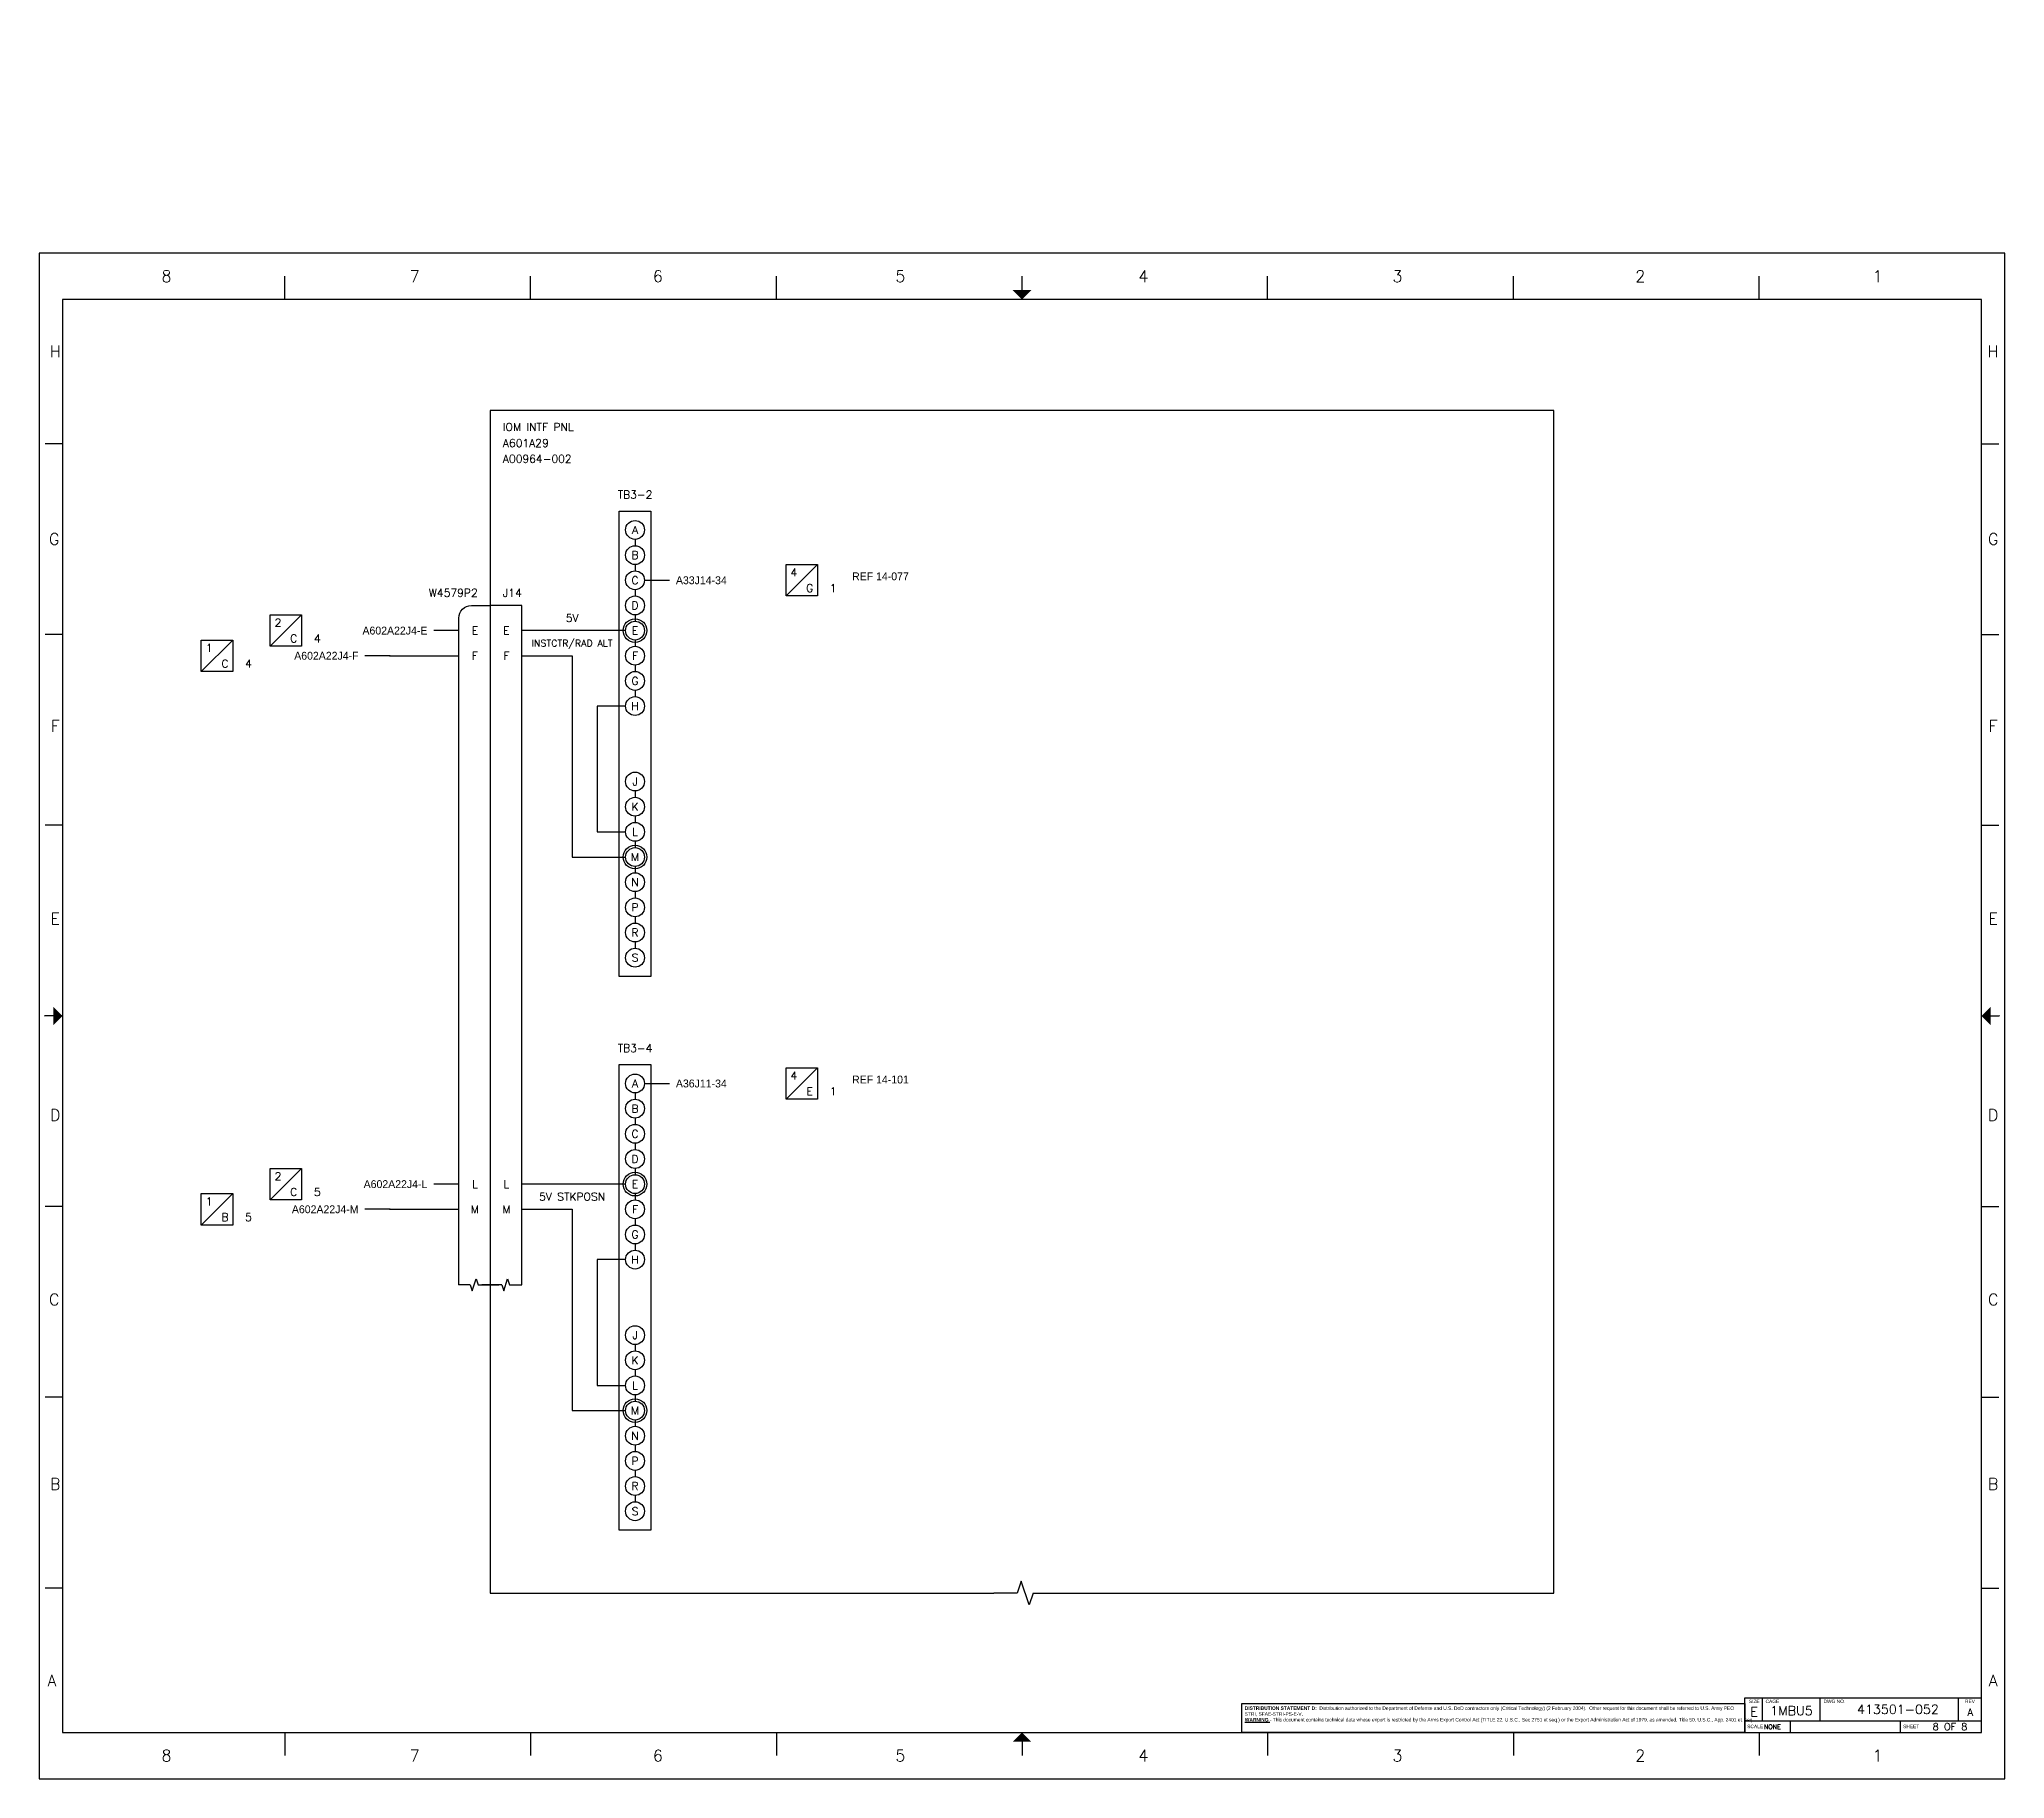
# Paper-space layout 'Sheet8' of a CAD drawing. Extents: x 0 to 42.5, y 0 to 37.6.
# The model-space entities are those that its viewports show. They can reach past a viewport. Long polylines and large blocks are cut down to what shows.
import ezdxf
from ezdxf.enums import TextEntityAlignment as Align

# ---------------------------------------------------------------- set-up
doc = ezdxf.new("R2010")
doc.units = 0
doc.header["$MEASUREMENT"] = 0
doc.linetypes.add('DGN5', pattern=[0.257567, 0.085856, -0.171711])
doc.layers.get('0').update_dxf_attribs({"linetype": 'CONTINUOUS'})
doc.layers.add('DIMENSION', color=5, linetype='CONTINUOUS')
doc.layers.add('TITLE', color=6, linetype='CONTINUOUS')
doc.layers.add('ViewPort', color=2, linetype='CONTINUOUS', plot=False)
doc.layers.get('ViewPort').off()
doc.styles.add('ADESK1', font='romans')
doc.styles.add('SCHEMATIC', font='romans.shx', dxfattribs={"height": 0.125})
doc.styles.add('Title2', font='arial.ttf', dxfattribs={"height": 0.075})

# ---------------------------------------------------------------- blocks, each defined once
blk = doc.blocks.new('TITLE_SHEET_2')
at = {"style": 'SCHEMATIC'}
for tag, height, p in [('DRAWING_NO', 0.2, (-1.808, 0.5)), ('REV', 0.156, (-0.245, 0.438)), ('SHEET', 0.156, (-0.683, 0.125))]:
    blk.add_attdef(tag, text='', height=height, dxfattribs=at).set_placement(p, align=Align.MIDDLE_CENTER)
at = {"color": 7, "style": 'ADESK1'}
blk.add_attdef('SCALE', (-4.707, 0.073), '', height=0.1, dxfattribs=at)
blk = doc.blocks.new('_SOFASTe_ANSI_E_SHT2')
at = {"layer": 'TITLE'}
for p, q in [((42.5, 33), (0, 33)), ((0, 33), (0, 0)), ((42.5, 0), (42.5, 33)), ((5.312, 32), (5.312, 32.5)), ((10.625, 32), (10.625, 32.5)), ((15.938, 32), (15.938, 32.5)), ((21.25, 32), (21.25, 32.5)), ((26.562, 32), (26.562, 32.5)), ((31.875, 32), (31.875, 32.5)), ((37.188, 32), (37.188, 32.5)), ((42.5, 32), (42.5, 32.5)), ((42, 32), (0.5, 32)), ((0.5, 32), (0.5, 1)), ((42, 1), (42, 32)), ((0.5, 28.875), (0.125, 28.875)), ((42, 28.875), (42.375, 28.875)), ((0.5, 24.75), (0.125, 24.75)), ((42, 24.75), (42.375, 24.75)), ((0.5, 20.625), (0.125, 20.625)), ((42, 20.625), (42.375, 20.625)), ((0.5, 16.5), (0.125, 16.5)), ((42, 16.5), (42.375, 16.5)), ((0.5, 12.375), (0.125, 12.375)), ((42, 12.375), (42.375, 12.375)), ((0.5, 8.25), (0.125, 8.25)), ((42, 8.25), (42.375, 8.25)), ((0.5, 4.125), (0.125, 4.125)), ((42, 4.125), (42.375, 4.125)), ((36.881, 1.001), (36.881, 1.75)), ((36.882, 1.752), (42, 1.75)), ((37.26, 1.25), (37.26, 1.75)), ((38.51, 1.25), (38.51, 1.75)), ((41.5, 1.25), (41.5, 1.75)), ((0.5, 1), (42, 1)), ((5.312, 1), (5.312, 0.5)), ((10.625, 1), (10.625, 0.5)), ((15.938, 1), (15.938, 0.5)), ((21.25, 1), (21.25, 0.5)), ((26.562, 1), (26.562, 0.5)), ((31.875, 1), (31.875, 0.5)), ((36.88, 1.25), (42, 1.25)), ((37.188, 1), (37.188, 0.5)), ((37.87, 1), (37.87, 1.25)), ((40.25, 1), (40.25, 1.25)), ((42.5, 0.5), (42.5, 1)), ((0, 0), (42.5, 0))]:
    blk.add_line(p, q, dxfattribs=at)
at = {"layer": 'TITLE', "const_width": 0.02}
for points in [[(21.25, 32.4), (21.25, 32.2)], [(0.1, 16.5), (0.3, 16.5)], [(42.4, 16.5), (42.2, 16.5)], [(21.25, 0.6), (21.25, 0.8)], [(21.25, 0.6), (21.25, 0.8)]]:
    blk.add_lwpolyline(points, dxfattribs=at)
at = {"layer": 'TITLE'}
blk.add_lwpolyline([(26.006, 1.626), (36.881, 1.626), (36.881, 1.001), (26.006, 1.001)], close=True, dxfattribs=at)
for points in [[(21.05, 32.2), (21.45, 32.2), (21.25, 32)], [(0.3, 16.3), (0.3, 16.7), (0.5, 16.5)], [(42.2, 16.3), (42.2, 16.7), (42, 16.5)], [(21.05, 0.8), (21.45, 0.8), (21.25, 1)]]:
    blk.add_solid(points, dxfattribs=at)
at = {"layer": 'TITLE', "style": 'ADESK1'}
for s, p in [('8', (2.75, 32.5)), ('7', (8.119, 32.5)), ('6', (13.375, 32.5)), ('5', (18.619, 32.5)), ('4', (23.875, 32.5)), ('3', (29.369, 32.5)), ('2', (34.619, 32.5)), ('1', (39.75, 32.5)), ('H', (0.345, 30.875)), ('H', (42.25, 30.875)), ('G', (0.321, 26.814)), ('G', (42.25, 26.814)), ('F', (0.345, 22.771)), ('F', (42.25, 22.771)), ('E', (0.345, 18.601)), ('E', (42.25, 18.601)), ('D', (0.345, 14.356)), ('D', (42.25, 14.356)), ('C', (0.321, 10.366)), ('C', (42.25, 10.366)), ('B', (0.345, 6.375)), ('B', (42.25, 6.375)), ('A', (0.274, 2.125)), ('A', (42.25, 2.125)), ('8', (2.75, 0.5)), ('7', (8.119, 0.5)), ('6', (13.375, 0.5)), ('5', (18.619, 0.5)), ('4', (23.875, 0.5)), ('3', (29.369, 0.5)), ('2', (34.619, 0.5)), ('1', (39.75, 0.5))]:
    blk.add_text(s, height=0.25, dxfattribs=at).set_placement(p, align=Align.MIDDLE_CENTER)
at = {"layer": 'TITLE', "style": 'Title2'}
for s, p in [('SIZE', (36.968, 1.636)), ('CAGE', (37.329, 1.636)), ('DWG NO.', (38.581, 1.636)), ('REV', (41.641, 1.636)), ('SCALE', (36.932, 1.093)), ('SHEET', (40.303, 1.093))]:
    blk.add_text(s, height=0.075, dxfattribs=at).set_placement(p)
at = {"layer": 'TITLE', "insert": (26.068, 1.563), "char_height": 0.075, "attachment_point": 1, "style": 'Title2'}
blk.add_mtext_dynamic_manual_height_columns('{\\fArial|b1|i0|c0|p34;DISTRIBUTION STATEMENT D: } Distribution authorized to the Department of Defense and U.S. DoD contractors only (Critical Technology) (2 February 2004).  Other request for this document shall be referred to U.S. Army PEO STRI, SFAE-STRI-PS-E-V.{\\fArial|b1|i0|c0|p34;\\P\\LWARNING} - This document contains technical data whose export is restricted by the Arms Export Control Act (TITLE 22, U.S.C., Sec 2751 et seq.) or the Export Administration Act of 1979, as amended, Title 50, U.S.C., App. 2401 et. seq.  ', width=10.75, gutter_width=0.375, heights=[0], dxfattribs=at)
at = {"layer": 'TITLE', "char_height": 0.2, "attachment_point": 1, "style": 'ADESK1'}
for s, insert, width in [('E', (37, 1.546), 0.1749), ('1MBU5', (37.431, 1.572), 0.5988)]:
    blk.add_mtext(s, dxfattribs=dict(at, insert=insert, width=width))
blk = doc.blocks.new('A$C25241EBF')
at = {"linetype": 'ByBlock'}
for p, q in [((0.19375, 0), (0.00625, 0)), ((0.225, 0.09375), (0.19375, 0)), ((0.2875, -0.09375), (0.225, 0.09375)), ((0.31875, 0), (0.2875, -0.09375)), ((0.31875, 0), (0.50625, 0))]:
    blk.add_line(p, q, dxfattribs=at)
blk = doc.blocks.new('DEST_FROM')
for p, q in [((-2.999, -0.25), (-2.499, 0.25)), ((0, 0), (-0.4, 0))]:
    blk.add_line(p, q)
blk.add_lwpolyline([(-2.999, 0.25), (-2.499, 0.25), (-2.499, -0.25), (-2.999, -0.25)], close=True)
for tag, p in [('DWG_TITLE', (-3.399, 0)), ('DWG_#', (-3.402, -0.2))]:
    blk.add_attdef(tag, text='', height=0.125).set_placement(p, align=Align.RIGHT)
at = {"style": 'SCHEMATIC'}
for p in [(-2.874, 0.125), (-2.624, -0.125)]:
    blk.add_attdef('X', text='', height=0.125, dxfattribs=at).set_placement(p, align=Align.MIDDLE)
blk.add_attdef('CONTACT_REFDES', text='', height=0.125).set_placement((-0.5, 0), align=Align.MIDDLE_RIGHT)
blk.add_attdef('X', text='', height=0.125, dxfattribs=at).set_placement((-2.249, -0.125), align=Align.MIDDLE_CENTER)
blk = doc.blocks.new('connector break')
at = {"linetype": 'ByBlock'}
for p, q in [((0.1875, 0), (0, 0)), ((0.21875, 0.09375), (0.1875, 0)), ((0.28125, -0.09375), (0.21875, 0.09375)), ((0.3125, 0), (0.28125, -0.09375)), ((0.3125, 0), (0.5, 0))]:
    blk.add_line(p, q, dxfattribs=at)
blk = doc.blocks.new('DEST_TO')
for p, q in [((0, 0), (0.4, 0)), ((2.25, -0.25), (2.75, 0.25))]:
    blk.add_line(p, q)
blk.add_lwpolyline([(2.25, 0.25), (2.75, 0.25), (2.75, -0.25), (2.25, -0.25)], close=True)
blk.add_attdef('CONTACT_REFDES', text='', height=0.125).set_placement((0.5, 0), align=Align.MIDDLE_LEFT)
at = {"style": 'SCHEMATIC'}
for p in [(2.375, 0.125), (2.625, -0.125)]:
    blk.add_attdef('X', text='', height=0.125, dxfattribs=at).set_placement(p, align=Align.MIDDLE)
for tag, p in [('DWG_TITLE', (3.3, 0)), ('DWG_#', (3.3, -0.2))]:
    blk.add_attdef(tag, p, '', height=0.125)
blk.add_attdef('X', text='', height=0.125, dxfattribs=at).set_placement((3, -0.125), align=Align.MIDDLE_CENTER)

msp = doc.modelspace()

# ---------------------------------------------------------------- linework, layer by layer
for p, q in [((192.1, 16.85), (192.1, 16.75)), ((192.1, 16.45), (192.1, 16.35)), ((192.1, 16.05), (192.1, 15.95)), ((192.1, 15.65), (192.1, 15.55)), ((191.95, 15.4), (190.306, 15.4)), ((188.2, 15), (189.3, 15)), ((192.1, 15.25), (192.1, 15.15)), ((192.1, 14.85), (192.1, 14.75)), ((192.1, 14.45), (192.1, 14.35)), ((192.1, 12.85), (192.1, 12.75)), ((192.1, 12.45), (192.1, 12.35)), ((192.1, 12.05), (192.1, 11.95)), ((192.1, 11.65), (192.1, 11.55)), ((192.1, 11.25), (192.1, 11.15)), ((192.1, 10.85), (192.1, 10.75)), ((192.1, 10.45), (192.1, 10.35)), ((192.1, 8.05), (192.1, 7.95)), ((192.1, 7.65), (192.1, 7.55)), ((192.1, 7.25), (192.1, 7.15)), ((191.95, 6.6), (190.306, 6.6)), ((192.1, 6.85), (192.1, 6.75)), ((192.1, 6.45), (192.1, 6.35)), ((188.2, 6.2), (189.3, 6.2)), ((192.1, 6.05), (192.1, 5.95)), ((192.1, 5.65), (192.1, 5.55)), ((192.1, 4.05), (192.1, 3.95)), ((192.1, 3.65), (192.1, 3.55)), ((192.1, 3.25), (192.1, 3.15)), ((192.1, 2.85), (192.1, 2.75)), ((192.1, 2.45), (192.1, 2.35)), ((192.1, 2.05), (192.1, 1.95)), ((192.1, 1.65), (192.1, 1.55))]:
    msp.add_line(p, q)
for points in [[(198.8, 0.1), (206.7, 0.1), (206.7, 18.9), (189.8, 18.9), (189.8, 0.1), (197.8, 0.1)], [(190.197, 5), (190.3, 5), (190.3, 15.8), (189.8, 15.8), (189.8, 5), (189.935, 5)], [(190.3, 15), (191.1, 15), (191.1, 11.8), (191.95, 11.8)], [(191.95, 14.2), (191.5, 14.2), (191.5, 12.2), (191.95, 12.2)], [(190.3, 6.2), (191.1, 6.2), (191.1, 3), (191.95, 3)], [(191.95, 5.4), (191.5, 5.4), (191.5, 3.4), (191.95, 3.4)]]:
    msp.add_lwpolyline(points)
for points in [[(191.85, 17.3), (192.35, 17.3), (192.35, 9.9), (191.85, 9.9)], [(191.85, 8.5), (192.35, 8.5), (192.35, 1.1), (191.85, 1.1)]]:
    msp.add_lwpolyline(points, close=True)
msp.add_lwpolyline([(189.403, 5), (189.3, 5), (189.3, 15.6, -0.414214), (189.5, 15.8), (189.8, 15.8), (189.8, 5), (189.665, 5)], format="xyb")
for centre, radius in [((192.1, 17), 0.15), ((192.1, 16.6), 0.15), ((192.1, 16.2), 0.15), ((192.1, 15.8), 0.15), ((192.1, 15.4), 0.188), ((192.1, 15.4), 0.15), ((192.1, 15), 0.15), ((192.1, 14.6), 0.15), ((192.1, 14.2), 0.15), ((192.1, 13), 0.15), ((192.1, 12.6), 0.15), ((192.1, 12.2), 0.15), ((192.1, 11.8), 0.188), ((192.1, 11.8), 0.15), ((192.1, 11.4), 0.15), ((192.1, 11), 0.15), ((192.1, 10.6), 0.15), ((192.1, 10.2), 0.15), ((192.1, 8.2), 0.15), ((192.1, 7.8), 0.15), ((192.1, 7.4), 0.15), ((192.1, 7), 0.15), ((192.1, 6.6), 0.188), ((192.1, 6.6), 0.15), ((192.1, 6.2), 0.15), ((192.1, 5.8), 0.15), ((192.1, 5.4), 0.15), ((192.1, 4.2), 0.15), ((192.1, 3.8), 0.15), ((192.1, 3.4), 0.15), ((192.1, 3), 0.188), ((192.1, 3), 0.15), ((192.1, 2.6), 0.15), ((192.1, 2.2), 0.15), ((192.1, 1.8), 0.15), ((192.1, 1.4), 0.15)]:
    msp.add_circle(centre, radius)

# ---------------------------------------------------------------- block references
ref = msp.add_blockref('DEST_TO', (192.25, 16.2))
ref.add_attrib('DWG_TITLE', 'REF 14-077', (195.55, 16.2), dxfattribs={"height": 0.125})
ref.add_attrib('X', 'G', dxfattribs={"height": 0.125, "style": 'SCHEMATIC'}).set_placement((194.875, 16.075), align=Align.MIDDLE_CENTER)
ref.add_attrib('X', '4', dxfattribs={"height": 0.125, "style": 'SCHEMATIC'}).set_placement((194.625, 16.325), align=Align.MIDDLE_CENTER)
ref.add_attrib('X', '1', dxfattribs={"height": 0.125, "style": 'SCHEMATIC'}).set_placement((195.25, 16.075), align=Align.MIDDLE_CENTER)
ref.add_attrib('CONTACT_REFDES', 'A33J14-34', dxfattribs={"height": 0.125}).set_placement((192.75, 16.2), align=Align.MIDDLE_LEFT)
ref = msp.add_blockref('DEST_FROM', (189.3, 15.4))
ref.add_attrib('CONTACT_REFDES', 'A602A22J4-E', dxfattribs={"height": 0.125}).set_placement((188.8, 15.4), align=Align.MIDDLE_RIGHT)
ref.add_attrib('X', 'C', dxfattribs={"height": 0.125, "style": 'SCHEMATIC'}).set_placement((186.676, 15.275), align=Align.MIDDLE)
ref.add_attrib('X', '2', dxfattribs={"height": 0.125, "style": 'SCHEMATIC'}).set_placement((186.426, 15.525), align=Align.MIDDLE)
ref.add_attrib('X', '4', dxfattribs={"height": 0.125, "style": 'SCHEMATIC'}).set_placement((187.051, 15.275), align=Align.MIDDLE_CENTER)
ref = msp.add_blockref('DEST_FROM', (188.206, 15))
ref.add_attrib('CONTACT_REFDES', 'A602A22J4-F', dxfattribs={"height": 0.125}).set_placement((187.706, 15), align=Align.MIDDLE_RIGHT)
ref.add_attrib('X', 'C', dxfattribs={"height": 0.125, "style": 'SCHEMATIC'}).set_placement((185.582, 14.875), align=Align.MIDDLE)
ref.add_attrib('X', '1', dxfattribs={"height": 0.125, "style": 'SCHEMATIC'}).set_placement((185.332, 15.125), align=Align.MIDDLE)
ref.add_attrib('X', '4', dxfattribs={"height": 0.125, "style": 'SCHEMATIC'}).set_placement((185.957, 14.875), align=Align.MIDDLE_CENTER)
ref = msp.add_blockref('DEST_TO', (192.25, 8.2))
ref.add_attrib('DWG_TITLE', 'REF 14-101', (195.55, 8.2), dxfattribs={"height": 0.125})
ref.add_attrib('X', 'E', dxfattribs={"height": 0.125, "style": 'SCHEMATIC'}).set_placement((194.875, 8.075), align=Align.MIDDLE)
ref.add_attrib('X', '4', dxfattribs={"height": 0.125, "style": 'SCHEMATIC'}).set_placement((194.625, 8.325), align=Align.MIDDLE)
ref.add_attrib('X', '1', dxfattribs={"height": 0.125, "style": 'SCHEMATIC'}).set_placement((195.25, 8.075), align=Align.MIDDLE_CENTER)
ref.add_attrib('CONTACT_REFDES', 'A36J11-34', dxfattribs={"height": 0.125}).set_placement((192.75, 8.2), align=Align.MIDDLE_LEFT)
ref = msp.add_blockref('DEST_FROM', (189.3, 6.6))
ref.add_attrib('CONTACT_REFDES', 'A602A22J4-L', dxfattribs={"height": 0.125}).set_placement((188.8, 6.6), align=Align.MIDDLE_RIGHT)
ref.add_attrib('X', 'C', dxfattribs={"height": 0.125, "style": 'SCHEMATIC'}).set_placement((186.676, 6.475), align=Align.MIDDLE)
ref.add_attrib('X', '2', dxfattribs={"height": 0.125, "style": 'SCHEMATIC'}).set_placement((186.426, 6.725), align=Align.MIDDLE)
ref.add_attrib('X', '5', dxfattribs={"height": 0.125, "style": 'SCHEMATIC'}).set_placement((187.051, 6.475), align=Align.MIDDLE_CENTER)
ref = msp.add_blockref('DEST_FROM', (188.206, 6.2))
ref.add_attrib('CONTACT_REFDES', 'A602A22J4-M', dxfattribs={"height": 0.125}).set_placement((187.706, 6.2), align=Align.MIDDLE_RIGHT)
ref.add_attrib('X', 'B', dxfattribs={"height": 0.125, "style": 'SCHEMATIC'}).set_placement((185.582, 6.075), align=Align.MIDDLE)
ref.add_attrib('X', '1', dxfattribs={"height": 0.125, "style": 'SCHEMATIC'}).set_placement((185.332, 6.325), align=Align.MIDDLE)
ref.add_attrib('X', '5', dxfattribs={"height": 0.125, "style": 'SCHEMATIC'}).set_placement((185.957, 6.075), align=Align.MIDDLE_CENTER)
at = {"xscale": -1}
for p in [(189.8, 5), (190.3, 5)]:
    msp.add_blockref('A$C25241EBF', p, dxfattribs=at)
at = {"xscale": 2, "yscale": 2, "zscale": 2}
msp.add_blockref('connector break', (197.8, 0.1), dxfattribs=at)

# ---------------------------------------------------------------- texts
at = {"linetype": 'DGN5', "style": 'SCHEMATIC'}
for s, p in [('A601A29', (190, 18.443)), ('IOM INTF PNL', (190, 18.7)), ('A00964-002', (190, 18.193))]:
    msp.add_text(s, height=0.125, dxfattribs=at).set_placement(p, align=Align.TOP_LEFT)
at = {"style": 'SCHEMATIC'}
for s, p in [('TB3-2', (192.1, 17.562)), ('A', (192.1, 17)), ('B', (192.1, 16.6)), ('C', (192.1, 16.2)), ('D', (192.1, 15.8)), ('E', (189.556, 15.4)), ('E', (190.056, 15.4)), ('E', (192.1, 15.4)), ('F', (189.556, 15)), ('F', (190.056, 15)), ('F', (192.1, 15)), ('G', (192.1, 14.6)), ('H', (192.1, 14.2)), ('J', (192.1, 13)), ('K', (192.1, 12.6)), ('L', (192.1, 12.2)), ('M', (192.1, 11.8)), ('N', (192.1, 11.4)), ('P', (192.1, 11)), ('R', (192.1, 10.6)), ('S', (192.1, 10.2)), ('TB3-4', (192.1, 8.762)), ('A', (192.1, 8.2)), ('B', (192.1, 7.8)), ('C', (192.1, 7.4)), ('D', (192.1, 7)), ('L', (189.556, 6.6)), ('L', (190.056, 6.6)), ('E', (192.1, 6.6)), ('M', (189.556, 6.2)), ('M', (190.056, 6.2)), ('F', (192.1, 6.2)), ('G', (192.1, 5.8)), ('H', (192.1, 5.4)), ('J', (192.1, 4.2)), ('K', (192.1, 3.8)), ('L', (192.1, 3.4)), ('M', (192.1, 3)), ('N', (192.1, 2.6)), ('P', (192.1, 2.2)), ('R', (192.1, 1.8)), ('S', (192.1, 1.4))]:
    msp.add_text(s, height=0.125, dxfattribs=at).set_placement(p, align=Align.MIDDLE_CENTER)
msp.add_text('W4579P2', height=0.125, dxfattribs=at).set_placement((189.6, 16), align=Align.MIDDLE_RIGHT)
msp.add_text('J14', height=0.125, dxfattribs=at).set_placement((190, 16), align=Align.MIDDLE_LEFT)
at = {"linetype": 'DGN5', "style": 'SCHEMATIC'}
for s, height, p in [('5V', 0.125, (191.1, 15.6)), ('INSTCTR/RAD ALT', 0.11, (191.1, 15.2)), ('5V STKPOSN', 0.125, (191.1, 6.4))]:
    msp.add_text(s, height=height, dxfattribs=at).set_placement(p, align=Align.MIDDLE_CENTER)

psp = doc.layouts.new('Sheet8')

# ---------------------------------------------------------------- block references
psp.add_blockref('TITLE_SHEET_2', (42, 1)).add_auto_attribs({'DRAWING_NO': '413501-052', 'REV': 'A', 'SCALE': 'NONE', 'SHEET': '8 OF 8'})
at = {"layer": 'TITLE'}
psp.add_blockref('_SOFASTe_ANSI_E_SHT2', (0, 0), dxfattribs=at)

# ---------------------------------------------------------------- texts
at = {"color": 7, "insert": (7.535, 17.125), "char_height": 0.18, "attachment_point": 6}
psp.add_mtext('\\A1;', dxfattribs=at)
at = {"insert": (3.606, 14.347), "char_height": 0.18, "attachment_point": 4}
psp.add_mtext('\\A1;', dxfattribs=at)
at = {"layer": 'DIMENSION', "color": 7, "char_height": 0.18}
for insert, attachment_point in [((17.848, 37.625), 6), ((30.215, 31.125), 4), ((18.285, 24.688), 6), ((16.473, 18.25), 6)]:
    psp.add_mtext('\\A1;', dxfattribs=dict(at, insert=insert, attachment_point=attachment_point))

# ---------------------------------------------------------------- viewports
at = {"layer": 'ViewPort', "view_target_point": (-108, 0)}
psp.add_viewport(center=(21.25, 16.875), size=(41.5, 30.25), view_center_point=(306.25, 9.55), view_height=22.23193, dxfattribs=at)

doc.saveas('drawing.dxf')
